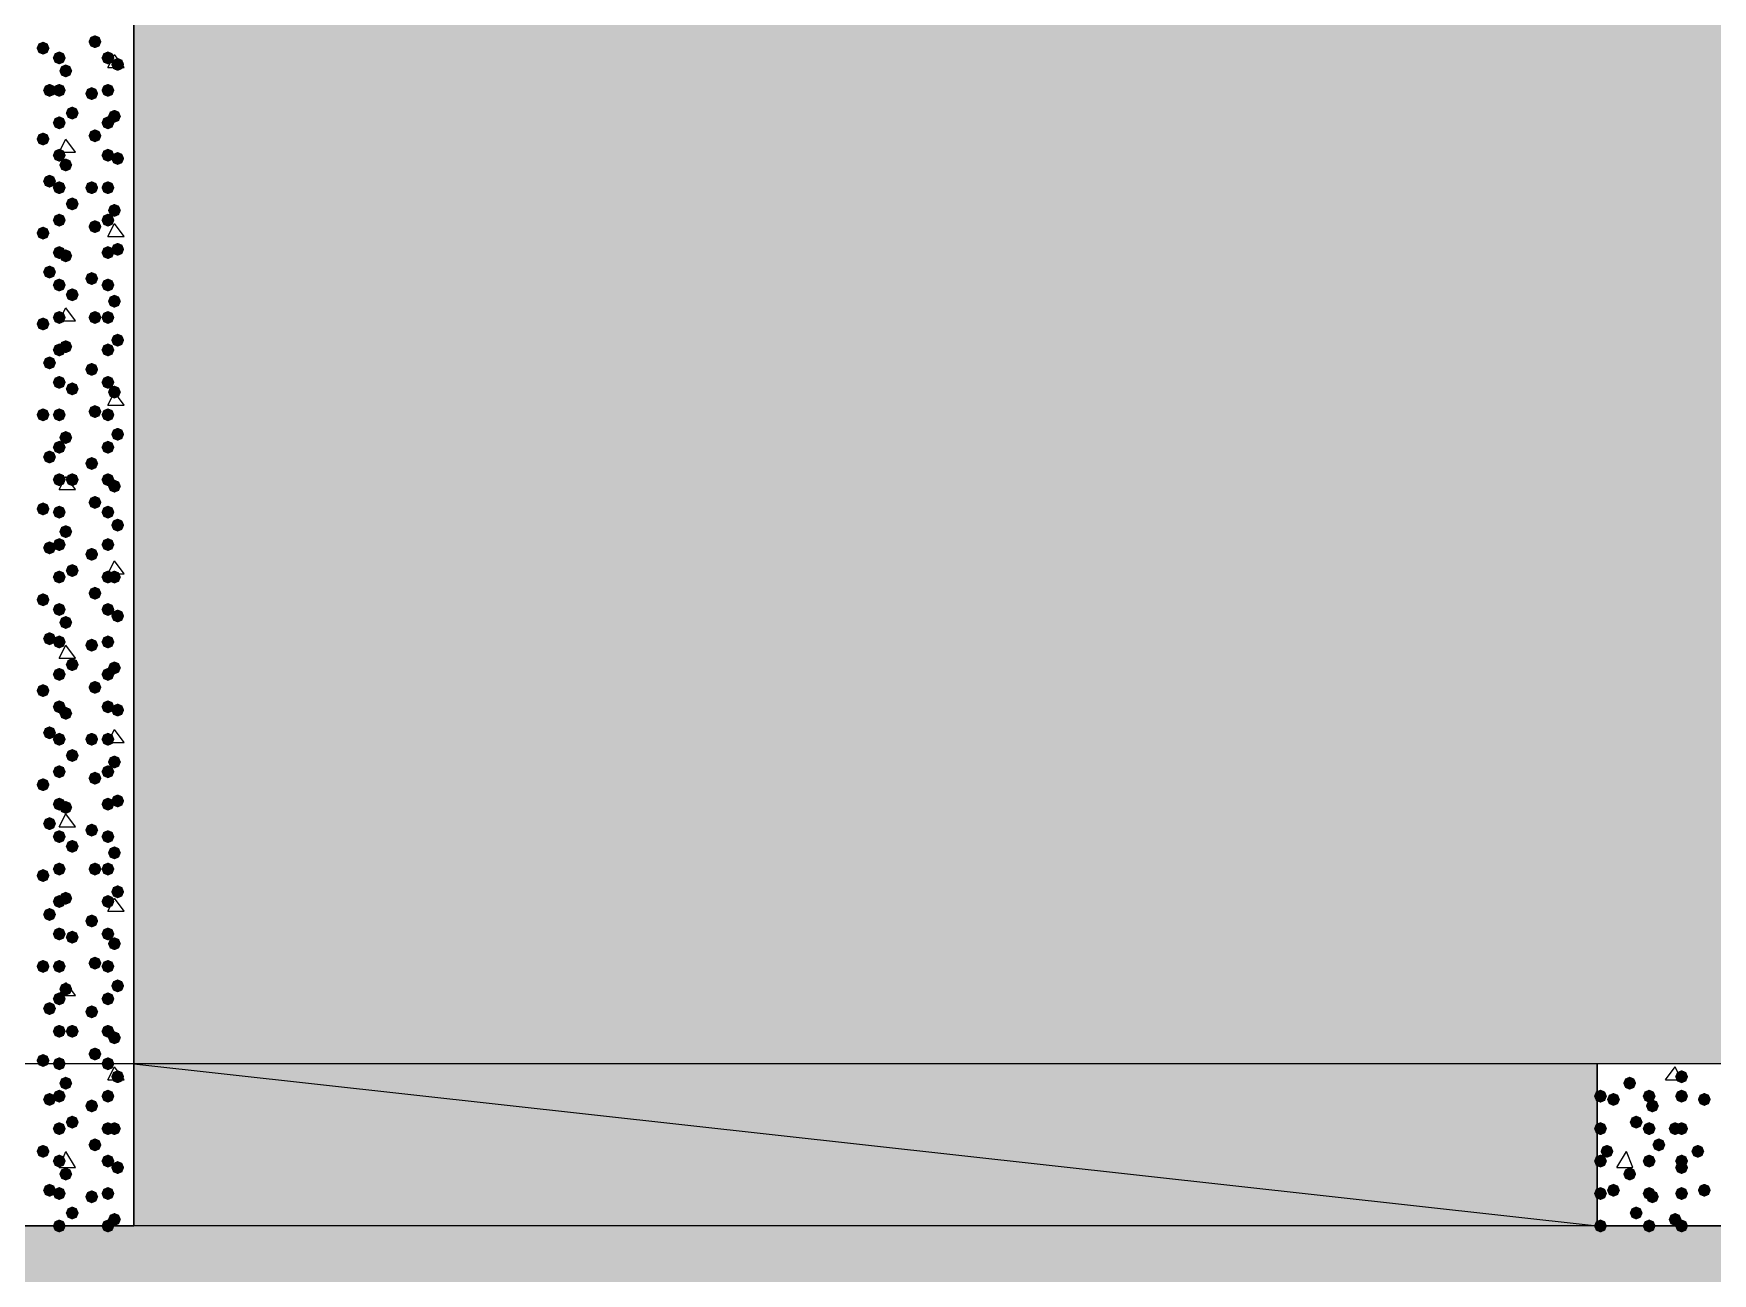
# Model space of a CAD drawing. Header units: millimetres. Extents: x 0 to 420, y 0 to 297.
# Drawn here: x 216.79 to 238.7, y 105.13 to 121.31 of the extents above; entities that cross this region are included whole.
import ezdxf

# ---------------------------------------------------------------- set-up
doc = ezdxf.new("R2010")
doc.units = ezdxf.units.MM
doc.layers.get('0').update_dxf_attribs({"linetype": 'CONTINUOUS'})

msp = doc.modelspace()

# ---------------------------------------------------------------- hatches: boundary and pattern name
at = {"true_color": 0x000008}
h = msp.add_hatch(color=0, dxfattribs=at)
h.paths.add_polyline_path([(379.518333, 126.915333), (218.101333, 126.915333), (379.518333, 107.865333)], flags=0)
h.paths.add_polyline_path([(218.101333, 126.915333), (379.518333, 107.865333), (218.101333, 107.865333)], flags=0)
for points in [[(217.000667, 121.115667), (216.975796, 121.055871), (216.916, 121.031), (216.856204, 121.055871), (216.831333, 121.115667), (216.856204, 121.175462), (216.916, 121.200333), (216.975796, 121.175463)], [(217.678, 121.200333), (217.653129, 121.140537), (217.593333, 121.115667), (217.533537, 121.140537), (217.508667, 121.200333), (217.533537, 121.260129), (217.593333, 121.285), (217.653129, 121.260129)], [(217.212333, 120.988667), (217.187462, 120.928871), (217.127667, 120.904), (217.067871, 120.928871), (217.043, 120.988667), (217.067871, 121.048462), (217.127667, 121.073333), (217.187462, 121.048463)], [(217.847333, 120.988667), (217.822462, 120.928871), (217.762667, 120.904), (217.702871, 120.928871), (217.678, 120.988667), (217.702871, 121.048462), (217.762667, 121.073333), (217.822462, 121.048463)], [(217.974333, 120.904), (217.949462, 120.844204), (217.889667, 120.819333), (217.829871, 120.844204), (217.805, 120.904), (217.829871, 120.963796), (217.889667, 120.988667), (217.949462, 120.963796)], [(217.297, 120.819333), (217.272129, 120.759537), (217.212333, 120.734667), (217.152537, 120.759537), (217.127667, 120.819333), (217.152537, 120.879129), (217.212333, 120.904), (217.272129, 120.879129)], [(217.085333, 120.565333), (217.060462, 120.505538), (217.000667, 120.480667), (216.940871, 120.505538), (216.916, 120.565333), (216.940871, 120.625129), (217.000667, 120.65), (217.060462, 120.625129)], [(217.212333, 120.565333), (217.187462, 120.505538), (217.127667, 120.480667), (217.067871, 120.505538), (217.043, 120.565333), (217.067871, 120.625129), (217.127667, 120.65), (217.187462, 120.625129)], [(217.635667, 120.523), (217.610796, 120.463204), (217.551, 120.438333), (217.491204, 120.463204), (217.466333, 120.523), (217.491204, 120.582796), (217.551, 120.607667), (217.610796, 120.582796)], [(217.847333, 120.565333), (217.822462, 120.505538), (217.762667, 120.480667), (217.702871, 120.505538), (217.678, 120.565333), (217.702871, 120.625129), (217.762667, 120.65), (217.822462, 120.625129)], [(217.381667, 120.269), (217.356796, 120.209204), (217.297, 120.184333), (217.237204, 120.209204), (217.212333, 120.269), (217.237204, 120.328796), (217.297, 120.353667), (217.356796, 120.328796)], [(217.932, 120.226667), (217.907129, 120.166871), (217.847333, 120.142), (217.787537, 120.166871), (217.762667, 120.226667), (217.787537, 120.286462), (217.847333, 120.311333), (217.907129, 120.286463)], [(217.212333, 120.142), (217.187462, 120.082204), (217.127667, 120.057333), (217.067871, 120.082204), (217.043, 120.142), (217.067871, 120.201796), (217.127667, 120.226667), (217.187462, 120.201796)], [(217.678, 119.972667), (217.653129, 119.912871), (217.593333, 119.888), (217.533537, 119.912871), (217.508667, 119.972667), (217.533537, 120.032462), (217.593333, 120.057333), (217.653129, 120.032463)], [(217.847333, 120.142), (217.822462, 120.082204), (217.762667, 120.057333), (217.702871, 120.082204), (217.678, 120.142), (217.702871, 120.201796), (217.762667, 120.226667), (217.822462, 120.201796)], [(217.000667, 119.930333), (216.975796, 119.870538), (216.916, 119.845667), (216.856204, 119.870538), (216.831333, 119.930333), (216.856204, 119.990129), (216.916, 120.015), (216.975796, 119.990129)], [(217.212333, 119.718667), (217.187462, 119.658871), (217.127667, 119.634), (217.067871, 119.658871), (217.043, 119.718667), (217.067871, 119.778462), (217.127667, 119.803333), (217.187462, 119.778463)], [(217.297, 119.591667), (217.272129, 119.531871), (217.212333, 119.507), (217.152537, 119.531871), (217.127667, 119.591667), (217.152537, 119.651462), (217.212333, 119.676333), (217.272129, 119.651463)], [(217.847333, 119.718667), (217.822462, 119.658871), (217.762667, 119.634), (217.702871, 119.658871), (217.678, 119.718667), (217.702871, 119.778462), (217.762667, 119.803333), (217.822462, 119.778463)], [(217.974333, 119.676333), (217.949462, 119.616537), (217.889667, 119.591667), (217.829871, 119.616537), (217.805, 119.676333), (217.829871, 119.736129), (217.889667, 119.761), (217.949462, 119.736129)], [(217.085333, 119.38), (217.060462, 119.320204), (217.000667, 119.295333), (216.940871, 119.320204), (216.916, 119.38), (216.940871, 119.439796), (217.000667, 119.464667), (217.060462, 119.439796)], [(217.212333, 119.295333), (217.187462, 119.235538), (217.127667, 119.210667), (217.067871, 119.235538), (217.043, 119.295333), (217.067871, 119.355129), (217.127667, 119.38), (217.187462, 119.355129)], [(217.635667, 119.295333), (217.610796, 119.235538), (217.551, 119.210667), (217.491204, 119.235538), (217.466333, 119.295333), (217.491204, 119.355129), (217.551, 119.38), (217.610796, 119.355129)], [(217.847333, 119.295333), (217.822462, 119.235538), (217.762667, 119.210667), (217.702871, 119.235538), (217.678, 119.295333), (217.702871, 119.355129), (217.762667, 119.38), (217.822462, 119.355129)], [(217.381667, 119.083667), (217.356796, 119.023871), (217.297, 118.999), (217.237204, 119.023871), (217.212333, 119.083667), (217.237204, 119.143462), (217.297, 119.168333), (217.356796, 119.143463)], [(217.212333, 118.872), (217.187462, 118.812204), (217.127667, 118.787333), (217.067871, 118.812204), (217.043, 118.872), (217.067871, 118.931796), (217.127667, 118.956667), (217.187462, 118.931796)], [(217.847333, 118.872), (217.822462, 118.812204), (217.762667, 118.787333), (217.702871, 118.812204), (217.678, 118.872), (217.702871, 118.931796), (217.762667, 118.956667), (217.822462, 118.931796)], [(217.932, 118.999), (217.907129, 118.939204), (217.847333, 118.914333), (217.787537, 118.939204), (217.762667, 118.999), (217.787537, 119.058796), (217.847333, 119.083667), (217.907129, 119.058796)], [(217.000667, 118.702667), (216.975796, 118.642871), (216.916, 118.618), (216.856204, 118.642871), (216.831333, 118.702667), (216.856204, 118.762462), (216.916, 118.787333), (216.975796, 118.762463)], [(217.678, 118.787333), (217.653129, 118.727537), (217.593333, 118.702667), (217.533537, 118.727537), (217.508667, 118.787333), (217.533537, 118.847129), (217.593333, 118.872), (217.653129, 118.847129)], [(217.212333, 118.448667), (217.187462, 118.388871), (217.127667, 118.364), (217.067871, 118.388871), (217.043, 118.448667), (217.067871, 118.508462), (217.127667, 118.533333), (217.187462, 118.508463)], [(217.847333, 118.448667), (217.822462, 118.388871), (217.762667, 118.364), (217.702871, 118.388871), (217.678, 118.448667), (217.702871, 118.508462), (217.762667, 118.533333), (217.822462, 118.508463)], [(217.974333, 118.491), (217.949462, 118.431204), (217.889667, 118.406333), (217.829871, 118.431204), (217.805, 118.491), (217.829871, 118.550796), (217.889667, 118.575667), (217.949462, 118.550796)], [(217.297, 118.406333), (217.272129, 118.346537), (217.212333, 118.321667), (217.152537, 118.346537), (217.127667, 118.406333), (217.152537, 118.466129), (217.212333, 118.491), (217.272129, 118.466129)], [(217.085333, 118.194667), (217.060462, 118.134871), (217.000667, 118.11), (216.940871, 118.134871), (216.916, 118.194667), (216.940871, 118.254462), (217.000667, 118.279333), (217.060462, 118.254463)], [(217.212333, 118.025333), (217.187462, 117.965538), (217.127667, 117.940667), (217.067871, 117.965538), (217.043, 118.025333), (217.067871, 118.085129), (217.127667, 118.11), (217.187462, 118.085129)], [(217.635667, 118.11), (217.610796, 118.050204), (217.551, 118.025333), (217.491204, 118.050204), (217.466333, 118.11), (217.491204, 118.169796), (217.551, 118.194667), (217.610796, 118.169796)], [(217.847333, 118.025333), (217.822462, 117.965538), (217.762667, 117.940667), (217.702871, 117.965538), (217.678, 118.025333), (217.702871, 118.085129), (217.762667, 118.11), (217.822462, 118.085129)], [(217.381667, 117.898333), (217.356796, 117.838538), (217.297, 117.813667), (217.237204, 117.838538), (217.212333, 117.898333), (217.237204, 117.958129), (217.297, 117.983), (217.356796, 117.958129)], [(217.932, 117.813667), (217.907129, 117.753871), (217.847333, 117.729), (217.787537, 117.753871), (217.762667, 117.813667), (217.787537, 117.873462), (217.847333, 117.898333), (217.907129, 117.873463)], [(217.212333, 117.602), (217.187462, 117.542204), (217.127667, 117.517333), (217.067871, 117.542204), (217.043, 117.602), (217.067871, 117.661796), (217.127667, 117.686667), (217.187462, 117.661796)], [(217.678, 117.602), (217.653129, 117.542204), (217.593333, 117.517333), (217.533537, 117.542204), (217.508667, 117.602), (217.533537, 117.661796), (217.593333, 117.686667), (217.653129, 117.661796)], [(217.847333, 117.602), (217.822462, 117.542204), (217.762667, 117.517333), (217.702871, 117.542204), (217.678, 117.602), (217.702871, 117.661796), (217.762667, 117.686667), (217.822462, 117.661796)], [(217.000667, 117.517333), (216.975796, 117.457538), (216.916, 117.432667), (216.856204, 117.457538), (216.831333, 117.517333), (216.856204, 117.577129), (216.916, 117.602), (216.975796, 117.577129)], [(217.212333, 117.178667), (217.187462, 117.118871), (217.127667, 117.094), (217.067871, 117.118871), (217.043, 117.178667), (217.067871, 117.238462), (217.127667, 117.263333), (217.187462, 117.238463)], [(217.297, 117.221), (217.272129, 117.161204), (217.212333, 117.136333), (217.152537, 117.161204), (217.127667, 117.221), (217.152537, 117.280796), (217.212333, 117.305667), (217.272129, 117.280796)], [(217.847333, 117.178667), (217.822462, 117.118871), (217.762667, 117.094), (217.702871, 117.118871), (217.678, 117.178667), (217.702871, 117.238462), (217.762667, 117.263333), (217.822462, 117.238463)], [(217.974333, 117.305667), (217.949462, 117.245871), (217.889667, 117.221), (217.829871, 117.245871), (217.805, 117.305667), (217.829871, 117.365462), (217.889667, 117.390333), (217.949462, 117.365463)], [(217.085333, 117.009333), (217.060462, 116.949537), (217.000667, 116.924667), (216.940871, 116.949537), (216.916, 117.009333), (216.940871, 117.069129), (217.000667, 117.094), (217.060462, 117.069129)], [(217.635667, 116.924667), (217.610796, 116.864871), (217.551, 116.84), (217.491204, 116.864871), (217.466333, 116.924667), (217.491204, 116.984462), (217.551, 117.009333), (217.610796, 116.984463)], [(217.212333, 116.755333), (217.187462, 116.695538), (217.127667, 116.670667), (217.067871, 116.695538), (217.043, 116.755333), (217.067871, 116.815129), (217.127667, 116.84), (217.187462, 116.815129)], [(217.381667, 116.670667), (217.356796, 116.610871), (217.297, 116.586), (217.237204, 116.610871), (217.212333, 116.670667), (217.237204, 116.730462), (217.297, 116.755333), (217.356796, 116.730463)], [(217.847333, 116.755333), (217.822462, 116.695538), (217.762667, 116.670667), (217.702871, 116.695538), (217.678, 116.755333), (217.702871, 116.815129), (217.762667, 116.84), (217.822462, 116.815129)], [(217.932, 116.628333), (217.907129, 116.568537), (217.847333, 116.543667), (217.787537, 116.568537), (217.762667, 116.628333), (217.787537, 116.688129), (217.847333, 116.713), (217.907129, 116.688129)], [(217.000667, 116.332), (216.975796, 116.272204), (216.916, 116.247333), (216.856204, 116.272204), (216.831333, 116.332), (216.856204, 116.391796), (216.916, 116.416667), (216.975796, 116.391796)], [(217.212333, 116.332), (217.187462, 116.272204), (217.127667, 116.247333), (217.067871, 116.272204), (217.043, 116.332), (217.067871, 116.391796), (217.127667, 116.416667), (217.187462, 116.391796)], [(217.678, 116.374333), (217.653129, 116.314537), (217.593333, 116.289667), (217.533537, 116.314537), (217.508667, 116.374333), (217.533537, 116.434129), (217.593333, 116.459), (217.653129, 116.434129)], [(217.847333, 116.332), (217.822462, 116.272204), (217.762667, 116.247333), (217.702871, 116.272204), (217.678, 116.332), (217.702871, 116.391796), (217.762667, 116.416667), (217.822462, 116.391796)], [(217.297, 116.035667), (217.272129, 115.975871), (217.212333, 115.951), (217.152537, 115.975871), (217.127667, 116.035667), (217.152537, 116.095462), (217.212333, 116.120333), (217.272129, 116.095463)], [(217.974333, 116.078), (217.949462, 116.018204), (217.889667, 115.993333), (217.829871, 116.018204), (217.805, 116.078), (217.829871, 116.137796), (217.889667, 116.162667), (217.949462, 116.137796)], [(217.212333, 115.908667), (217.187462, 115.848871), (217.127667, 115.824), (217.067871, 115.848871), (217.043, 115.908667), (217.067871, 115.968462), (217.127667, 115.993333), (217.187462, 115.968463)], [(217.847333, 115.908667), (217.822462, 115.848871), (217.762667, 115.824), (217.702871, 115.848871), (217.678, 115.908667), (217.702871, 115.968462), (217.762667, 115.993333), (217.822462, 115.968463)], [(217.085333, 115.781667), (217.060462, 115.721871), (217.000667, 115.697), (216.940871, 115.721871), (216.916, 115.781667), (216.940871, 115.841462), (217.000667, 115.866333), (217.060462, 115.841463)], [(217.635667, 115.697), (217.610796, 115.637204), (217.551, 115.612333), (217.491204, 115.637204), (217.466333, 115.697), (217.491204, 115.756796), (217.551, 115.781667), (217.610796, 115.756796)], [(217.212333, 115.485333), (217.187462, 115.425538), (217.127667, 115.400667), (217.067871, 115.425538), (217.043, 115.485333), (217.067871, 115.545129), (217.127667, 115.57), (217.187462, 115.545129)], [(217.381667, 115.485333), (217.356796, 115.425538), (217.297, 115.400667), (217.237204, 115.425538), (217.212333, 115.485333), (217.237204, 115.545129), (217.297, 115.57), (217.356796, 115.545129)], [(217.847333, 115.485333), (217.822462, 115.425538), (217.762667, 115.400667), (217.702871, 115.425538), (217.678, 115.485333), (217.702871, 115.545129), (217.762667, 115.57), (217.822462, 115.545129)], [(217.932, 115.400667), (217.907129, 115.340871), (217.847333, 115.316), (217.787537, 115.340871), (217.762667, 115.400667), (217.787537, 115.460462), (217.847333, 115.485333), (217.907129, 115.460463)], [(217.678, 115.189), (217.653129, 115.129204), (217.593333, 115.104333), (217.533537, 115.129204), (217.508667, 115.189), (217.533537, 115.248796), (217.593333, 115.273667), (217.653129, 115.248796)], [(217.000667, 115.104333), (216.975796, 115.044537), (216.916, 115.019667), (216.856204, 115.044537), (216.831333, 115.104333), (216.856204, 115.164129), (216.916, 115.189), (216.975796, 115.164129)], [(217.212333, 115.062), (217.187462, 115.002204), (217.127667, 114.977333), (217.067871, 115.002204), (217.043, 115.062), (217.067871, 115.121796), (217.127667, 115.146667), (217.187462, 115.121796)], [(217.847333, 115.062), (217.822462, 115.002204), (217.762667, 114.977333), (217.702871, 115.002204), (217.678, 115.062), (217.702871, 115.121796), (217.762667, 115.146667), (217.822462, 115.121796)], [(217.297, 114.808), (217.272129, 114.748204), (217.212333, 114.723333), (217.152537, 114.748204), (217.127667, 114.808), (217.152537, 114.867796), (217.212333, 114.892667), (217.272129, 114.867796)], [(217.974333, 114.892667), (217.949462, 114.832871), (217.889667, 114.808), (217.829871, 114.832871), (217.805, 114.892667), (217.829871, 114.952462), (217.889667, 114.977333), (217.949462, 114.952463)], [(217.085333, 114.596333), (217.060462, 114.536537), (217.000667, 114.511667), (216.940871, 114.536537), (216.916, 114.596333), (216.940871, 114.656129), (217.000667, 114.681), (217.060462, 114.656129)], [(217.212333, 114.638667), (217.187462, 114.578871), (217.127667, 114.554), (217.067871, 114.578871), (217.043, 114.638667), (217.067871, 114.698462), (217.127667, 114.723333), (217.187462, 114.698463)], [(217.635667, 114.511667), (217.610796, 114.451871), (217.551, 114.427), (217.491204, 114.451871), (217.466333, 114.511667), (217.491204, 114.571462), (217.551, 114.596333), (217.610796, 114.571463)], [(217.847333, 114.638667), (217.822462, 114.578871), (217.762667, 114.554), (217.702871, 114.578871), (217.678, 114.638667), (217.702871, 114.698462), (217.762667, 114.723333), (217.822462, 114.698463)], [(217.381667, 114.3), (217.356796, 114.240204), (217.297, 114.215333), (217.237204, 114.240204), (217.212333, 114.3), (217.237204, 114.359796), (217.297, 114.384667), (217.356796, 114.359796)], [(217.212333, 114.215333), (217.187462, 114.155538), (217.127667, 114.130667), (217.067871, 114.155538), (217.043, 114.215333), (217.067871, 114.275129), (217.127667, 114.3), (217.187462, 114.275129)], [(217.847333, 114.215333), (217.822462, 114.155538), (217.762667, 114.130667), (217.702871, 114.155538), (217.678, 114.215333), (217.702871, 114.275129), (217.762667, 114.3), (217.822462, 114.275129)], [(217.932, 114.215333), (217.907129, 114.155538), (217.847333, 114.130667), (217.787537, 114.155538), (217.762667, 114.215333), (217.787537, 114.275129), (217.847333, 114.3), (217.907129, 114.275129)], [(217.000667, 113.919), (216.975796, 113.859204), (216.916, 113.834333), (216.856204, 113.859204), (216.831333, 113.919), (216.856204, 113.978796), (216.916, 114.003667), (216.975796, 113.978796)], [(217.678, 114.003667), (217.653129, 113.943871), (217.593333, 113.919), (217.533537, 113.943871), (217.508667, 114.003667), (217.533537, 114.063462), (217.593333, 114.088333), (217.653129, 114.063463)], [(217.212333, 113.792), (217.187462, 113.732204), (217.127667, 113.707333), (217.067871, 113.732204), (217.043, 113.792), (217.067871, 113.851796), (217.127667, 113.876667), (217.187462, 113.851796)], [(217.297, 113.622667), (217.272129, 113.562871), (217.212333, 113.538), (217.152537, 113.562871), (217.127667, 113.622667), (217.152537, 113.682462), (217.212333, 113.707333), (217.272129, 113.682463)], [(217.847333, 113.792), (217.822462, 113.732204), (217.762667, 113.707333), (217.702871, 113.732204), (217.678, 113.792), (217.702871, 113.851796), (217.762667, 113.876667), (217.822462, 113.851796)], [(217.974333, 113.707333), (217.949462, 113.647538), (217.889667, 113.622667), (217.829871, 113.647538), (217.805, 113.707333), (217.829871, 113.767129), (217.889667, 113.792), (217.949462, 113.767129)], [(217.085333, 113.411), (217.060462, 113.351204), (217.000667, 113.326333), (216.940871, 113.351204), (216.916, 113.411), (216.940871, 113.470796), (217.000667, 113.495667), (217.060462, 113.470796)], [(217.212333, 113.368667), (217.187462, 113.308871), (217.127667, 113.284), (217.067871, 113.308871), (217.043, 113.368667), (217.067871, 113.428462), (217.127667, 113.453333), (217.187462, 113.428463)], [(217.635667, 113.326333), (217.610796, 113.266537), (217.551, 113.241667), (217.491204, 113.266537), (217.466333, 113.326333), (217.491204, 113.386129), (217.551, 113.411), (217.610796, 113.386129)], [(217.847333, 113.368667), (217.822462, 113.308871), (217.762667, 113.284), (217.702871, 113.308871), (217.678, 113.368667), (217.702871, 113.428462), (217.762667, 113.453333), (217.822462, 113.428463)], [(217.212333, 112.945333), (217.187462, 112.885538), (217.127667, 112.860667), (217.067871, 112.885538), (217.043, 112.945333), (217.067871, 113.005129), (217.127667, 113.03), (217.187462, 113.005129)], [(217.381667, 113.072333), (217.356796, 113.012538), (217.297, 112.987667), (217.237204, 113.012538), (217.212333, 113.072333), (217.237204, 113.132129), (217.297, 113.157), (217.356796, 113.132129)], [(217.847333, 112.945333), (217.822462, 112.885538), (217.762667, 112.860667), (217.702871, 112.885538), (217.678, 112.945333), (217.702871, 113.005129), (217.762667, 113.03), (217.822462, 113.005129)], [(217.932, 113.03), (217.907129, 112.970204), (217.847333, 112.945333), (217.787537, 112.970204), (217.762667, 113.03), (217.787537, 113.089796), (217.847333, 113.114667), (217.907129, 113.089796)], [(217.000667, 112.733667), (216.975796, 112.673871), (216.916, 112.649), (216.856204, 112.673871), (216.831333, 112.733667), (216.856204, 112.793462), (216.916, 112.818333), (216.975796, 112.793463)], [(217.678, 112.776), (217.653129, 112.716204), (217.593333, 112.691333), (217.533537, 112.716204), (217.508667, 112.776), (217.533537, 112.835796), (217.593333, 112.860667), (217.653129, 112.835796)], [(217.212333, 112.522), (217.187462, 112.462204), (217.127667, 112.437333), (217.067871, 112.462204), (217.043, 112.522), (217.067871, 112.581796), (217.127667, 112.606667), (217.187462, 112.581796)], [(217.847333, 112.522), (217.822462, 112.462204), (217.762667, 112.437333), (217.702871, 112.462204), (217.678, 112.522), (217.702871, 112.581796), (217.762667, 112.606667), (217.822462, 112.581796)], [(217.297, 112.437333), (217.272129, 112.377537), (217.212333, 112.352667), (217.152537, 112.377537), (217.127667, 112.437333), (217.152537, 112.497129), (217.212333, 112.522), (217.272129, 112.497129)], [(217.974333, 112.479667), (217.949462, 112.419871), (217.889667, 112.395), (217.829871, 112.419871), (217.805, 112.479667), (217.829871, 112.539462), (217.889667, 112.564333), (217.949462, 112.539463)], [(217.085333, 112.183333), (217.060462, 112.123538), (217.000667, 112.098667), (216.940871, 112.123538), (216.916, 112.183333), (216.940871, 112.243129), (217.000667, 112.268), (217.060462, 112.243129)], [(217.212333, 112.098667), (217.187462, 112.038871), (217.127667, 112.014), (217.067871, 112.038871), (217.043, 112.098667), (217.067871, 112.158462), (217.127667, 112.183333), (217.187462, 112.158463)], [(217.635667, 112.098667), (217.610796, 112.038871), (217.551, 112.014), (217.491204, 112.038871), (217.466333, 112.098667), (217.491204, 112.158462), (217.551, 112.183333), (217.610796, 112.158463)], [(217.847333, 112.098667), (217.822462, 112.038871), (217.762667, 112.014), (217.702871, 112.038871), (217.678, 112.098667), (217.702871, 112.158462), (217.762667, 112.183333), (217.822462, 112.158463)], [(217.381667, 111.887), (217.356796, 111.827204), (217.297, 111.802333), (217.237204, 111.827204), (217.212333, 111.887), (217.237204, 111.946796), (217.297, 111.971667), (217.356796, 111.946796)], [(217.212333, 111.675333), (217.187462, 111.615538), (217.127667, 111.590667), (217.067871, 111.615538), (217.043, 111.675333), (217.067871, 111.735129), (217.127667, 111.76), (217.187462, 111.735129)], [(217.847333, 111.675333), (217.822462, 111.615538), (217.762667, 111.590667), (217.702871, 111.615538), (217.678, 111.675333), (217.702871, 111.735129), (217.762667, 111.76), (217.822462, 111.735129)], [(217.932, 111.802333), (217.907129, 111.742537), (217.847333, 111.717667), (217.787537, 111.742537), (217.762667, 111.802333), (217.787537, 111.862129), (217.847333, 111.887), (217.907129, 111.862129)], [(217.000667, 111.506), (216.975796, 111.446204), (216.916, 111.421333), (216.856204, 111.446204), (216.831333, 111.506), (216.856204, 111.565796), (216.916, 111.590667), (216.975796, 111.565796)], [(217.678, 111.590667), (217.653129, 111.530871), (217.593333, 111.506), (217.533537, 111.530871), (217.508667, 111.590667), (217.533537, 111.650462), (217.593333, 111.675333), (217.653129, 111.650463)], [(217.212333, 111.252), (217.187462, 111.192204), (217.127667, 111.167333), (217.067871, 111.192204), (217.043, 111.252), (217.067871, 111.311796), (217.127667, 111.336667), (217.187462, 111.311796)], [(217.297, 111.209667), (217.272129, 111.149871), (217.212333, 111.125), (217.152537, 111.149871), (217.127667, 111.209667), (217.152537, 111.269462), (217.212333, 111.294333), (217.272129, 111.269463)], [(217.847333, 111.252), (217.822462, 111.192204), (217.762667, 111.167333), (217.702871, 111.192204), (217.678, 111.252), (217.702871, 111.311796), (217.762667, 111.336667), (217.822462, 111.311796)], [(217.974333, 111.294333), (217.949462, 111.234537), (217.889667, 111.209667), (217.829871, 111.234537), (217.805, 111.294333), (217.829871, 111.354129), (217.889667, 111.379), (217.949462, 111.354129)], [(217.085333, 110.998), (217.060462, 110.938204), (217.000667, 110.913333), (216.940871, 110.938204), (216.916, 110.998), (216.940871, 111.057796), (217.000667, 111.082667), (217.060462, 111.057796)], [(217.212333, 110.828667), (217.187462, 110.768871), (217.127667, 110.744), (217.067871, 110.768871), (217.043, 110.828667), (217.067871, 110.888462), (217.127667, 110.913333), (217.187462, 110.888463)], [(217.635667, 110.913333), (217.610796, 110.853537), (217.551, 110.828667), (217.491204, 110.853537), (217.466333, 110.913333), (217.491204, 110.973129), (217.551, 110.998), (217.610796, 110.973129)], [(217.847333, 110.828667), (217.822462, 110.768871), (217.762667, 110.744), (217.702871, 110.768871), (217.678, 110.828667), (217.702871, 110.888462), (217.762667, 110.913333), (217.822462, 110.888463)], [(217.381667, 110.701667), (217.356796, 110.641871), (217.297, 110.617), (217.237204, 110.641871), (217.212333, 110.701667), (217.237204, 110.761462), (217.297, 110.786333), (217.356796, 110.761463)], [(217.932, 110.617), (217.907129, 110.557204), (217.847333, 110.532333), (217.787537, 110.557204), (217.762667, 110.617), (217.787537, 110.676796), (217.847333, 110.701667), (217.907129, 110.676796)], [(217.000667, 110.320667), (216.975796, 110.260871), (216.916, 110.236), (216.856204, 110.260871), (216.831333, 110.320667), (216.856204, 110.380462), (216.916, 110.405333), (216.975796, 110.380463)], [(217.212333, 110.405333), (217.187462, 110.345538), (217.127667, 110.320667), (217.067871, 110.345538), (217.043, 110.405333), (217.067871, 110.465129), (217.127667, 110.49), (217.187462, 110.465129)], [(217.678, 110.405333), (217.653129, 110.345538), (217.593333, 110.320667), (217.533537, 110.345538), (217.508667, 110.405333), (217.533537, 110.465129), (217.593333, 110.49), (217.653129, 110.465129)], [(217.847333, 110.405333), (217.822462, 110.345538), (217.762667, 110.320667), (217.702871, 110.345538), (217.678, 110.405333), (217.702871, 110.465129), (217.762667, 110.49), (217.822462, 110.465129)], [(217.974333, 110.109), (217.949462, 110.049204), (217.889667, 110.024333), (217.829871, 110.049204), (217.805, 110.109), (217.829871, 110.168796), (217.889667, 110.193667), (217.949462, 110.168796)], [(217.212333, 109.982), (217.187462, 109.922204), (217.127667, 109.897333), (217.067871, 109.922204), (217.043, 109.982), (217.067871, 110.041796), (217.127667, 110.066667), (217.187462, 110.041796)], [(217.297, 110.024333), (217.272129, 109.964537), (217.212333, 109.939667), (217.152537, 109.964537), (217.127667, 110.024333), (217.152537, 110.084129), (217.212333, 110.109), (217.272129, 110.084129)], [(217.847333, 109.982), (217.822462, 109.922204), (217.762667, 109.897333), (217.702871, 109.922204), (217.678, 109.982), (217.702871, 110.041796), (217.762667, 110.066667), (217.822462, 110.041796)], [(217.085333, 109.812667), (217.060462, 109.752871), (217.000667, 109.728), (216.940871, 109.752871), (216.916, 109.812667), (216.940871, 109.872462), (217.000667, 109.897333), (217.060462, 109.872463)], [(217.635667, 109.728), (217.610796, 109.668204), (217.551, 109.643333), (217.491204, 109.668204), (217.466333, 109.728), (217.491204, 109.787796), (217.551, 109.812667), (217.610796, 109.787796)], [(217.212333, 109.558667), (217.187462, 109.498871), (217.127667, 109.474), (217.067871, 109.498871), (217.043, 109.558667), (217.067871, 109.618462), (217.127667, 109.643333), (217.187462, 109.618463)], [(217.381667, 109.516333), (217.356796, 109.456537), (217.297, 109.431667), (217.237204, 109.456537), (217.212333, 109.516333), (217.237204, 109.576129), (217.297, 109.601), (217.356796, 109.576129)], [(217.847333, 109.558667), (217.822462, 109.498871), (217.762667, 109.474), (217.702871, 109.498871), (217.678, 109.558667), (217.702871, 109.618462), (217.762667, 109.643333), (217.822462, 109.618463)], [(217.932, 109.431667), (217.907129, 109.371871), (217.847333, 109.347), (217.787537, 109.371871), (217.762667, 109.431667), (217.787537, 109.491462), (217.847333, 109.516333), (217.907129, 109.491463)], [(217.000667, 109.135333), (216.975796, 109.075538), (216.916, 109.050667), (216.856204, 109.075538), (216.831333, 109.135333), (216.856204, 109.195129), (216.916, 109.22), (216.975796, 109.195129)], [(217.212333, 109.135333), (217.187462, 109.075538), (217.127667, 109.050667), (217.067871, 109.075538), (217.043, 109.135333), (217.067871, 109.195129), (217.127667, 109.22), (217.187462, 109.195129)], [(217.678, 109.177667), (217.653129, 109.117871), (217.593333, 109.093), (217.533537, 109.117871), (217.508667, 109.177667), (217.533537, 109.237462), (217.593333, 109.262333), (217.653129, 109.237463)], [(217.847333, 109.135333), (217.822462, 109.075538), (217.762667, 109.050667), (217.702871, 109.075538), (217.678, 109.135333), (217.702871, 109.195129), (217.762667, 109.22), (217.822462, 109.195129)], [(217.297, 108.839), (217.272129, 108.779204), (217.212333, 108.754333), (217.152537, 108.779204), (217.127667, 108.839), (217.152537, 108.898796), (217.212333, 108.923667), (217.272129, 108.898796)], [(217.974333, 108.881333), (217.949462, 108.821537), (217.889667, 108.796667), (217.829871, 108.821537), (217.805, 108.881333), (217.829871, 108.941129), (217.889667, 108.966), (217.949462, 108.941129)], [(217.085333, 108.585), (217.060462, 108.525204), (217.000667, 108.500333), (216.940871, 108.525204), (216.916, 108.585), (216.940871, 108.644796), (217.000667, 108.669667), (217.060462, 108.644796)], [(217.212333, 108.712), (217.187462, 108.652204), (217.127667, 108.627333), (217.067871, 108.652204), (217.043, 108.712), (217.067871, 108.771796), (217.127667, 108.796667), (217.187462, 108.771796)], [(217.847333, 108.712), (217.822462, 108.652204), (217.762667, 108.627333), (217.702871, 108.652204), (217.678, 108.712), (217.702871, 108.771796), (217.762667, 108.796667), (217.822462, 108.771796)], [(217.635667, 108.542667), (217.610796, 108.482871), (217.551, 108.458), (217.491204, 108.482871), (217.466333, 108.542667), (217.491204, 108.602462), (217.551, 108.627333), (217.610796, 108.602463)], [(217.212333, 108.288667), (217.187462, 108.228871), (217.127667, 108.204), (217.067871, 108.228871), (217.043, 108.288667), (217.067871, 108.348462), (217.127667, 108.373333), (217.187462, 108.348463)], [(217.381667, 108.288667), (217.356796, 108.228871), (217.297, 108.204), (217.237204, 108.228871), (217.212333, 108.288667), (217.237204, 108.348462), (217.297, 108.373333), (217.356796, 108.348463)], [(217.847333, 108.288667), (217.822462, 108.228871), (217.762667, 108.204), (217.702871, 108.228871), (217.678, 108.288667), (217.702871, 108.348462), (217.762667, 108.373333), (217.822462, 108.348463)], [(217.932, 108.204), (217.907129, 108.144204), (217.847333, 108.119333), (217.787537, 108.144204), (217.762667, 108.204), (217.787537, 108.263796), (217.847333, 108.288667), (217.907129, 108.263796)], [(217.000667, 107.907667), (216.975796, 107.847871), (216.916, 107.823), (216.856204, 107.847871), (216.831333, 107.907667), (216.856204, 107.967462), (216.916, 107.992333), (216.975796, 107.967463)], [(217.678, 107.992333), (217.653129, 107.932538), (217.593333, 107.907667), (217.533537, 107.932538), (217.508667, 107.992333), (217.533537, 108.052129), (217.593333, 108.077), (217.653129, 108.052129)], [(217.212333, 107.865333), (217.187462, 107.805538), (217.127667, 107.780667), (217.067871, 107.805538), (217.043, 107.865333), (217.067871, 107.925129), (217.127667, 107.95), (217.187462, 107.925129)], [(217.847333, 107.865333), (217.822462, 107.805538), (217.762667, 107.780667), (217.702871, 107.805538), (217.678, 107.865333), (217.702871, 107.925129), (217.762667, 107.95), (217.822462, 107.925129)]]:
    msp.add_hatch(color=0, dxfattribs=at).paths.add_polyline_path(points, flags=0)
at = {"true_color": 0x000007}
for points in [[(217.974333, 107.696), (217.949462, 107.636204), (217.889667, 107.611333), (217.829871, 107.636204), (217.805, 107.696), (217.829871, 107.755796), (217.889667, 107.780667), (217.949462, 107.755796)], [(238.379, 107.696), (238.354129, 107.636204), (238.294333, 107.611333), (238.234537, 107.636204), (238.209667, 107.696), (238.234537, 107.755796), (238.294333, 107.780667), (238.354129, 107.755796)], [(217.297, 107.611333), (217.272129, 107.551537), (217.212333, 107.526667), (217.152537, 107.551537), (217.127667, 107.611333), (217.152537, 107.671129), (217.212333, 107.696), (217.272129, 107.671129)], [(237.701667, 107.611333), (237.676796, 107.551537), (237.617, 107.526667), (237.557204, 107.551537), (237.532333, 107.611333), (237.557204, 107.671129), (237.617, 107.696), (237.676796, 107.671129)], [(217.085333, 107.399667), (217.060462, 107.339871), (217.000667, 107.315), (216.940871, 107.339871), (216.916, 107.399667), (216.940871, 107.459462), (217.000667, 107.484333), (217.060462, 107.459463)], [(217.212333, 107.442), (217.187462, 107.382204), (217.127667, 107.357333), (217.067871, 107.382204), (217.043, 107.442), (217.067871, 107.501796), (217.127667, 107.526667), (217.187462, 107.501796)], [(217.635667, 107.315), (217.610796, 107.255204), (217.551, 107.230333), (217.491204, 107.255204), (217.466333, 107.315), (217.491204, 107.374796), (217.551, 107.399667), (217.610796, 107.374796)], [(217.847333, 107.442), (217.822462, 107.382204), (217.762667, 107.357333), (217.702871, 107.382204), (217.678, 107.442), (217.702871, 107.501796), (217.762667, 107.526667), (217.822462, 107.501796)], [(237.320667, 107.442), (237.295796, 107.382204), (237.236, 107.357333), (237.176204, 107.382204), (237.151333, 107.442), (237.176204, 107.501796), (237.236, 107.526667), (237.295796, 107.501796)], [(237.49, 107.399667), (237.465129, 107.339871), (237.405333, 107.315), (237.345538, 107.339871), (237.320667, 107.399667), (237.345537, 107.459462), (237.405333, 107.484333), (237.465129, 107.459463)], [(237.955667, 107.442), (237.930796, 107.382204), (237.871, 107.357333), (237.811204, 107.382204), (237.786333, 107.442), (237.811204, 107.501796), (237.871, 107.526667), (237.930796, 107.501796)], [(237.998, 107.315), (237.973129, 107.255204), (237.913333, 107.230333), (237.853538, 107.255204), (237.828667, 107.315), (237.853537, 107.374796), (237.913333, 107.399667), (237.973129, 107.374796)], [(238.379, 107.442), (238.354129, 107.382204), (238.294333, 107.357333), (238.234537, 107.382204), (238.209667, 107.442), (238.234537, 107.501796), (238.294333, 107.526667), (238.354129, 107.501796)], [(238.675333, 107.399667), (238.650462, 107.339871), (238.590667, 107.315), (238.530871, 107.339871), (238.506, 107.399667), (238.530871, 107.459462), (238.590667, 107.484333), (238.650462, 107.459463)], [(217.381667, 107.103333), (217.356796, 107.043538), (217.297, 107.018667), (217.237204, 107.043538), (217.212333, 107.103333), (217.237204, 107.163129), (217.297, 107.188), (217.356796, 107.163129)], [(237.786333, 107.103333), (237.761462, 107.043538), (237.701667, 107.018667), (237.641871, 107.043538), (237.617, 107.103333), (237.641871, 107.163129), (237.701667, 107.188), (237.761462, 107.163129)], [(217.212333, 107.018667), (217.187462, 106.958871), (217.127667, 106.934), (217.067871, 106.958871), (217.043, 107.018667), (217.067871, 107.078462), (217.127667, 107.103333), (217.187462, 107.078463)], [(217.678, 106.807), (217.653129, 106.747204), (217.593333, 106.722333), (217.533537, 106.747204), (217.508667, 106.807), (217.533537, 106.866796), (217.593333, 106.891667), (217.653129, 106.866796)], [(217.847333, 107.018667), (217.822462, 106.958871), (217.762667, 106.934), (217.702871, 106.958871), (217.678, 107.018667), (217.702871, 107.078462), (217.762667, 107.103333), (217.822462, 107.078463)], [(217.932, 107.018667), (217.907129, 106.958871), (217.847333, 106.934), (217.787537, 106.958871), (217.762667, 107.018667), (217.787537, 107.078462), (217.847333, 107.103333), (217.907129, 107.078463)], [(237.320667, 107.018667), (237.295796, 106.958871), (237.236, 106.934), (237.176204, 106.958871), (237.151333, 107.018667), (237.176204, 107.078462), (237.236, 107.103333), (237.295796, 107.078463)], [(237.955667, 107.018667), (237.930796, 106.958871), (237.871, 106.934), (237.811204, 106.958871), (237.786333, 107.018667), (237.811204, 107.078462), (237.871, 107.103333), (237.930796, 107.078463)], [(238.082667, 106.807), (238.057796, 106.747204), (237.998, 106.722333), (237.938204, 106.747204), (237.913333, 106.807), (237.938204, 106.866796), (237.998, 106.891667), (238.057796, 106.866796)], [(238.294333, 107.018667), (238.269463, 106.958871), (238.209667, 106.934), (238.149871, 106.958871), (238.125, 107.018667), (238.149871, 107.078462), (238.209667, 107.103333), (238.269462, 107.078463)], [(238.379, 107.018667), (238.354129, 106.958871), (238.294333, 106.934), (238.234537, 106.958871), (238.209667, 107.018667), (238.234537, 107.078462), (238.294333, 107.103333), (238.354129, 107.078463)], [(217.000667, 106.722333), (216.975796, 106.662537), (216.916, 106.637667), (216.856204, 106.662537), (216.831333, 106.722333), (216.856204, 106.782129), (216.916, 106.807), (216.975796, 106.782129)], [(217.212333, 106.595333), (217.187462, 106.535538), (217.127667, 106.510667), (217.067871, 106.535538), (217.043, 106.595333), (217.067871, 106.655129), (217.127667, 106.68), (217.187462, 106.655129)], [(217.847333, 106.595333), (217.822462, 106.535538), (217.762667, 106.510667), (217.702871, 106.535538), (217.678, 106.595333), (217.702871, 106.655129), (217.762667, 106.68), (217.822462, 106.655129)], [(237.320667, 106.595333), (237.295796, 106.535538), (237.236, 106.510667), (237.176204, 106.535538), (237.151333, 106.595333), (237.176204, 106.655129), (237.236, 106.68), (237.295796, 106.655129)], [(237.405333, 106.722333), (237.380462, 106.662537), (237.320667, 106.637667), (237.260871, 106.662537), (237.236, 106.722333), (237.260871, 106.782129), (237.320667, 106.807), (237.380462, 106.782129)], [(237.955667, 106.595333), (237.930796, 106.535538), (237.871, 106.510667), (237.811204, 106.535538), (237.786333, 106.595333), (237.811204, 106.655129), (237.871, 106.68), (237.930796, 106.655129)], [(238.379, 106.595333), (238.354129, 106.535538), (238.294333, 106.510667), (238.234537, 106.535538), (238.209667, 106.595333), (238.234537, 106.655129), (238.294333, 106.68), (238.354129, 106.655129)], [(238.590667, 106.722333), (238.565796, 106.662537), (238.506, 106.637667), (238.446204, 106.662537), (238.421333, 106.722333), (238.446204, 106.782129), (238.506, 106.807), (238.565796, 106.782129)], [(217.297, 106.426), (217.272129, 106.366204), (217.212333, 106.341333), (217.152537, 106.366204), (217.127667, 106.426), (217.152537, 106.485796), (217.212333, 106.510667), (217.272129, 106.485796)], [(217.974333, 106.510667), (217.949462, 106.450871), (217.889667, 106.426), (217.829871, 106.450871), (217.805, 106.510667), (217.829871, 106.570462), (217.889667, 106.595333), (217.949462, 106.570463)], [(237.701667, 106.426), (237.676796, 106.366204), (237.617, 106.341333), (237.557204, 106.366204), (237.532333, 106.426), (237.557204, 106.485796), (237.617, 106.510667), (237.676796, 106.485796)], [(238.379, 106.510667), (238.354129, 106.450871), (238.294333, 106.426), (238.234537, 106.450871), (238.209667, 106.510667), (238.234537, 106.570462), (238.294333, 106.595333), (238.354129, 106.570463)], [(217.085333, 106.214333), (217.060462, 106.154537), (217.000667, 106.129667), (216.940871, 106.154537), (216.916, 106.214333), (216.940871, 106.274129), (217.000667, 106.299), (217.060462, 106.274129)], [(217.212333, 106.172), (217.187462, 106.112204), (217.127667, 106.087333), (217.067871, 106.112204), (217.043, 106.172), (217.067871, 106.231796), (217.127667, 106.256667), (217.187462, 106.231796)], [(217.847333, 106.172), (217.822462, 106.112204), (217.762667, 106.087333), (217.702871, 106.112204), (217.678, 106.172), (217.702871, 106.231796), (217.762667, 106.256667), (217.822462, 106.231796)], [(237.320667, 106.172), (237.295796, 106.112204), (237.236, 106.087333), (237.176204, 106.112204), (237.151333, 106.172), (237.176204, 106.231796), (237.236, 106.256667), (237.295796, 106.231796)], [(237.49, 106.214333), (237.465129, 106.154537), (237.405333, 106.129667), (237.345538, 106.154537), (237.320667, 106.214333), (237.345537, 106.274129), (237.405333, 106.299), (237.465129, 106.274129)], [(237.955667, 106.172), (237.930796, 106.112204), (237.871, 106.087333), (237.811204, 106.112204), (237.786333, 106.172), (237.811204, 106.231796), (237.871, 106.256667), (237.930796, 106.231796)], [(238.379, 106.172), (238.354129, 106.112204), (238.294333, 106.087333), (238.234537, 106.112204), (238.209667, 106.172), (238.234537, 106.231796), (238.294333, 106.256667), (238.354129, 106.231796)], [(238.675333, 106.214333), (238.650462, 106.154537), (238.590667, 106.129667), (238.530871, 106.154537), (238.506, 106.214333), (238.530871, 106.274129), (238.590667, 106.299), (238.650462, 106.274129)], [(217.635667, 106.129667), (217.610796, 106.069871), (217.551, 106.045), (217.491204, 106.069871), (217.466333, 106.129667), (217.491204, 106.189462), (217.551, 106.214333), (217.610796, 106.189463)], [(237.998, 106.129667), (237.973129, 106.069871), (237.913333, 106.045), (237.853538, 106.069871), (237.828667, 106.129667), (237.853537, 106.189462), (237.913333, 106.214333), (237.973129, 106.189463)], [(217.212333, 105.748667), (217.187462, 105.688871), (217.127667, 105.664), (217.067871, 105.688871), (217.043, 105.748667), (217.067871, 105.808462), (217.127667, 105.833333), (217.187462, 105.808463)], [(217.381667, 105.918), (217.356796, 105.858204), (217.297, 105.833333), (217.237204, 105.858204), (217.212333, 105.918), (217.237204, 105.977796), (217.297, 106.002667), (217.356796, 105.977796)], [(217.847333, 105.748667), (217.822462, 105.688871), (217.762667, 105.664), (217.702871, 105.688871), (217.678, 105.748667), (217.702871, 105.808462), (217.762667, 105.833333), (217.822462, 105.808463)], [(217.932, 105.833333), (217.907129, 105.773538), (217.847333, 105.748667), (217.787537, 105.773538), (217.762667, 105.833333), (217.787537, 105.893129), (217.847333, 105.918), (217.907129, 105.893129)], [(237.320667, 105.748667), (237.295796, 105.688871), (237.236, 105.664), (237.176204, 105.688871), (237.151333, 105.748667), (237.176204, 105.808462), (237.236, 105.833333), (237.295796, 105.808463)], [(237.786333, 105.918), (237.761462, 105.858204), (237.701667, 105.833333), (237.641871, 105.858204), (237.617, 105.918), (237.641871, 105.977796), (237.701667, 106.002667), (237.761462, 105.977796)], [(237.955667, 105.748667), (237.930796, 105.688871), (237.871, 105.664), (237.811204, 105.688871), (237.786333, 105.748667), (237.811204, 105.808462), (237.871, 105.833333), (237.930796, 105.808463)], [(238.294333, 105.833333), (238.269463, 105.773538), (238.209667, 105.748667), (238.149871, 105.773538), (238.125, 105.833333), (238.149871, 105.893129), (238.209667, 105.918), (238.269462, 105.893129)], [(238.379, 105.748667), (238.354129, 105.688871), (238.294333, 105.664), (238.234537, 105.688871), (238.209667, 105.748667), (238.234537, 105.808462), (238.294333, 105.833333), (238.354129, 105.808463)]]:
    msp.add_hatch(color=0, dxfattribs=at).paths.add_polyline_path(points, flags=0)
at = {"true_color": 0x000008}
h = msp.add_hatch(color=0, dxfattribs=at)
h.paths.add_polyline_path([(237.193667, 107.865333), (218.101333, 107.865333), (237.193667, 105.748667)], flags=0)
h.paths.add_polyline_path([(218.101333, 107.865333), (237.193667, 105.748667), (218.101333, 105.748667)], flags=0)
h = msp.add_hatch(color=0, dxfattribs=at)
h.paths.add_polyline_path([(379.518333, 105.748667), (33.401, 105.748667), (379.518333, 86.656333)], flags=0)
h.paths.add_polyline_path([(33.401, 105.748667), (379.518333, 86.656333), (33.401, 86.656333)], flags=0)

# ---------------------------------------------------------------- linework, layer by layer
at = {"color": 0, "true_color": 0x000007}
for points in [[(32.342667, 126.915333), (32.342667, 150.241), (380.576667, 150.241), (380.576667, 126.915333), (218.101333, 126.915333), (218.101333, 105.748667), (194.775667, 105.748667), (194.775667, 126.915333)], [(32.342667, 126.915333), (32.342667, 150.241), (380.576667, 150.241), (380.576667, 126.915333), (218.101333, 126.915333), (218.101333, 105.748667), (194.775667, 105.748667), (194.775667, 126.915333)], [(215.984667, 107.865333), (215.984667, 105.748667), (218.101333, 105.748667), (218.101333, 107.865333)], [(237.193667, 107.865333), (237.193667, 105.748667), (239.310333, 105.748667), (239.310333, 107.865333)]]:
    msp.add_lwpolyline(points, close=True, dxfattribs=at)
at = {"color": 0, "true_color": 0x000008}
for points in [[(218.101333, 126.915333), (379.518333, 107.865333), (218.101333, 107.865333)], [(237.193667, 107.865333), (218.101333, 107.865333), (237.193667, 105.748667)], [(218.101333, 107.865333), (237.193667, 105.748667), (218.101333, 105.748667)], [(379.518333, 105.748667), (33.401, 105.748667), (379.518333, 86.656333)]]:
    msp.add_lwpolyline(points, close=True, dxfattribs=at)
at = {"color": 0, "true_color": 0x000007}
for points in [[(218.101333, 107.865333), (218.101333, 126.915333)], [(217.762667, 107.653667), (217.847333, 107.823)], [(217.974333, 107.653667), (217.847333, 107.823)], [(238.082667, 107.653667), (238.209667, 107.823)], [(238.294333, 107.653667), (238.209667, 107.823)], [(217.762667, 107.653667), (217.974333, 107.653667)], [(238.082667, 107.653667), (238.294333, 107.653667)], [(217.127667, 106.510667), (217.212333, 106.722333)], [(217.339333, 106.510667), (217.212333, 106.722333)], [(237.447667, 106.510667), (237.574667, 106.722333)], [(237.659333, 106.510667), (237.574667, 106.722333)], [(217.127667, 106.510667), (217.339333, 106.510667)], [(237.447667, 106.510667), (237.659333, 106.510667)]]:
    msp.add_lwpolyline(points, dxfattribs=at)
at = {"color": 0, "true_color": 0x000008}
for points in [[(217.762667, 120.861667), (217.847333, 121.031)], [(217.974333, 120.861667), (217.847333, 121.031)], [(217.762667, 120.861667), (217.974333, 120.861667)], [(217.127667, 119.761), (217.212333, 119.930333)], [(217.339333, 119.761), (217.212333, 119.930333)], [(217.127667, 119.761), (217.339333, 119.761)], [(217.762667, 118.660333), (217.847333, 118.829667)], [(217.974333, 118.660333), (217.847333, 118.829667)], [(217.762667, 118.660333), (217.974333, 118.660333)], [(217.127667, 117.559667), (217.212333, 117.729)], [(217.339333, 117.559667), (217.212333, 117.729)], [(217.127667, 117.559667), (217.339333, 117.559667)], [(217.762667, 116.459), (217.847333, 116.628333)], [(217.974333, 116.459), (217.847333, 116.628333)], [(217.762667, 116.459), (217.974333, 116.459)], [(217.127667, 115.358333), (217.212333, 115.527667)], [(217.339333, 115.358333), (217.212333, 115.527667)], [(217.127667, 115.358333), (217.339333, 115.358333)], [(217.762667, 114.257667), (217.847333, 114.427)], [(217.974333, 114.257667), (217.847333, 114.427)], [(217.762667, 114.257667), (217.974333, 114.257667)], [(217.127667, 113.157), (217.212333, 113.326333)], [(217.339333, 113.157), (217.212333, 113.326333)], [(217.127667, 113.157), (217.339333, 113.157)], [(217.762667, 112.056333), (217.847333, 112.225667)], [(217.974333, 112.056333), (217.847333, 112.225667)], [(217.762667, 112.056333), (217.974333, 112.056333)], [(217.127667, 110.955667), (217.212333, 111.125)], [(217.339333, 110.955667), (217.212333, 111.125)], [(217.127667, 110.955667), (217.339333, 110.955667)], [(217.762667, 109.855), (217.847333, 110.024333)], [(217.974333, 109.855), (217.847333, 110.024333)], [(217.762667, 109.855), (217.974333, 109.855)], [(217.127667, 108.754333), (217.212333, 108.923667)], [(217.339333, 108.754333), (217.212333, 108.923667)], [(217.127667, 108.754333), (217.339333, 108.754333)]]:
    msp.add_lwpolyline(points, dxfattribs=at)

doc.saveas('drawing.dxf')
